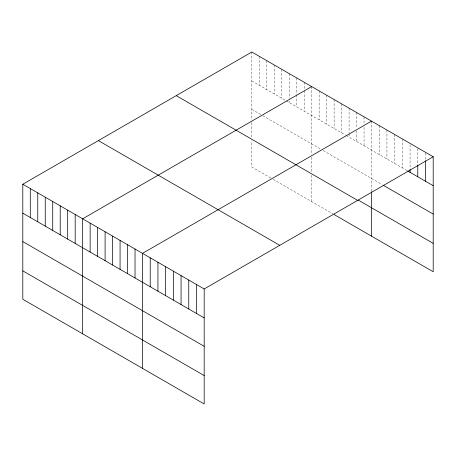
<?xml version="1.0" encoding="UTF-8"?>
<svg xmlns="http://www.w3.org/2000/svg" width="456" height="456" viewBox="0 0 456 456"><rect width="100%" height="100%" fill="white"/><g stroke="black" fill="none" stroke-linecap="round" stroke-linejoin="round"><path stroke-width="0.34" stroke-dasharray="2.28 1.71" d="M251.815 80.963L285.769 100.571M286.345 100.901L345.631 135.13M346.207 135.46L407.105 170.624M251.815 109.366L262.171 115.351M262.747 115.681L320.882 149.243M323.184 150.571L382.202 184.646M270.807 178.005L251.815 167.038L251.815 140.761M273.11 179.333L332.965 213.892M425.494 152.999L425.494 160.056M417.781 148.548L417.781 164.787M410.075 144.803L410.075 168.805M402.363 138.943L402.363 167.882M394.657 134.491L394.657 163.43M386.945 130.04L386.945 158.984M379.238 125.588L379.238 154.533M371.526 121.136L371.526 191.788M364.048 116.816L364.048 124.585M364.048 127.406L364.048 145.76M356.563 112.501L356.563 128.028M356.563 130.855L356.563 141.44M349.079 108.18L349.079 132.884M349.079 133.591L349.079 137.119M341.601 103.86L341.601 132.804M334.117 99.539L334.117 128.484M326.633 95.218L326.633 124.163M319.154 90.898L319.154 119.842M311.67 86.577L311.67 154.567M311.67 157.229L311.67 172.528M311.67 175.321L311.67 201.598M304.186 82.257L304.186 90.026M304.186 90.733L304.186 111.201M296.708 77.942L296.708 94.175M296.708 94.882L296.708 106.881M289.224 73.621L289.224 98.325M289.224 101.152L289.224 102.56M281.74 69.301L281.74 98.245M274.261 64.98L274.261 93.925M266.777 60.659L266.777 89.604M259.293 56.339L259.293 85.283M251.815 52.018L251.815 120.008M251.815 122.67L251.815 137.969"/><path stroke-width="0.68" d="M433.2 156.744L204.185 288.961L204.185 403.982L22.8 299.256L22.8 184.241L251.815 52.018L433.2 156.744L433.2 271.759L334.117 214.554M311.67 86.577L82.656 218.8L82.656 333.815M371.526 121.136L142.517 253.359L142.517 368.374M407.704 170.966L433.2 185.689M383.388 185.33L433.2 214.092M358.291 200.11L433.2 243.356M176.238 95.652L357.624 200.378M98.376 140.608L279.762 245.328M22.8 184.241L204.185 288.961M22.8 213.18L204.185 317.906M22.8 241.589L204.185 346.309M22.8 270.853L204.185 375.573M425.494 160.763L425.494 181.237M417.781 165.488L417.781 176.785M410.075 169.512L410.075 172.334M371.526 191.788L371.526 236.157M196.479 284.51L196.479 313.454M188.767 280.064L188.767 309.003M181.06 275.612L181.06 304.551M173.354 271.16L173.354 300.105M165.642 266.709L165.642 295.653M157.936 262.257L157.936 291.202M150.224 257.805L150.224 286.75M135.033 249.039L135.033 277.978M127.549 244.718L127.549 273.663M120.07 240.397L120.07 269.342M112.586 236.077L112.586 265.021M105.102 231.756L105.102 260.701M97.624 227.436L97.624 256.38M90.14 223.121L90.14 252.06M75.177 214.48L75.177 243.424M67.693 210.159L67.693 239.104M60.209 205.838L60.209 234.783M52.731 201.518L52.731 230.462M45.247 197.197L45.247 226.142M37.762 192.882L37.762 221.821M30.284 188.562L30.284 217.501"/></g></svg>
